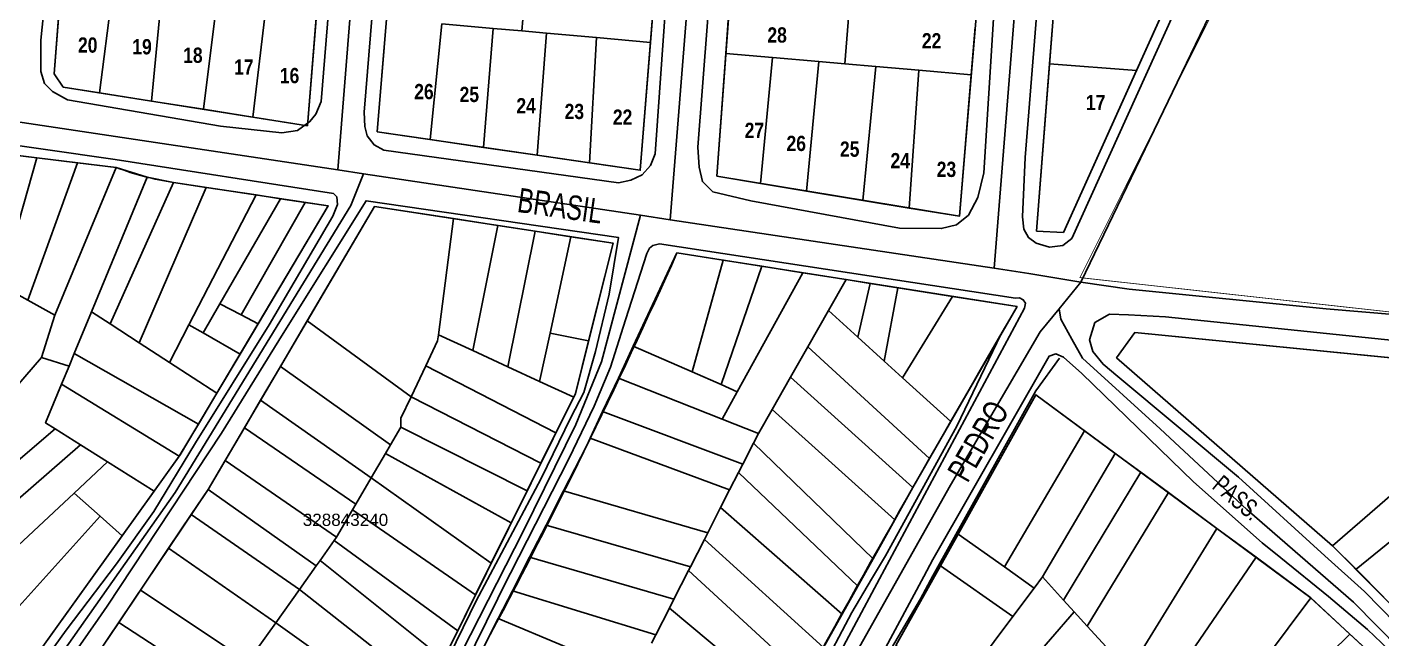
# Model space of a CAD drawing. Extents: x 206155 to 208014, y 4847439 to 4850017.
# Drawn here: x 206589.5 to 206811.3, y 4849699.4 to 4849799.7 of the extents above; entities that cross this region are included whole.
import ezdxf
from ezdxf.enums import TextEntityAlignment as Align

# ---------------------------------------------------------------- set-up
doc = ezdxf.new("R2010")
doc.units = 0
doc.header["$LTSCALE"] = 1.5
doc.header["$MEASUREMENT"] = 0
for name, color, linetype in [('CD-MALHA-LOTES', 40, 'CONTINUOUS'), ('CD_TXT_QUADRA', 7, 'CONTINUOUS'), ('HD-VALAS-DRENOS', 170, 'CONTINUOUS'), ('LM-LIM-SETOR-FISCAL', 7, 'CONTINUOUS'), ('RU-QUADRAS', 6, 'CONTINUOUS'), ('SV-EIXO-RUA-N-PAV', 6, 'CONTINUOUS'), ('SV-EIXO-RUA-PAV', 20, 'CONTINUOUS'), ('SV-RUA-NAO-PAV-S-GUIA-C-GUIA', 7, 'CONTINUOUS'), ('SV-RUA-PAVIM-S-GUIA-C-GUIA', 7, 'CONTINUOUS'), ('SV-TXT-RUA-N-PAV-S-GUIA-C-GUIA', 7, 'CONTINUOUS'), ('SV-TXT-RUA-PAV-S-GUIA-C-GUIA', 7, 'CONTINUOUS'), ('Th_NmrPort', 7, 'CONTINUOUS')]:
    doc.layers.add(name, color=color, linetype=linetype)
doc.styles.add('ARIAL', font='ARIAL.TTF')
doc.styles.get("Standard").update_dxf_attribs({"font": 'swisscbo.ttf'})
doc.linetypes.add('Limite', pattern='A,20,-3,[130,ltypeshp.shx,S=6.35,R=0,X=0,Y=0],-3,20', length=46)

msp = doc.modelspace()

# ---------------------------------------------------------------- linework, layer by layer
at = {"layer": 'CD-MALHA-LOTES', "linetype": 'Continuous'}
for p, q in [((206758.3, 4849811.69), (206756.89, 4849793.65)), ((206595.4, 4849810.93), (206593.95, 4849792.03)), ((206601.33, 4849788.91), (206604.08, 4849810.16)), ((206609.85, 4849787.56), (206611.96, 4849809.46)), ((206670.51, 4849799.04), (206671.4, 4849810.11)), ((206771.11, 4849792.57), (206779.21, 4849810.56)), ((206621.17, 4849808.63), (206618.38, 4849786.21)), ((206626.44, 4849784.93), (206629.18, 4849807.92)), ((206635.38, 4849783.52), (206637.3, 4849807.19)), ((206691.56, 4849797.18), (206692.43, 4849808.03)), ((206704.51, 4849803.87), (206703.88, 4849795.37)), ((206648.35, 4849801), (206646.82, 4849782.51)), ((206724.02, 4849801.84), (206723.38, 4849793.68)), ((206655.49, 4849781.25), (206657.41, 4849800.2)), ((206665.79, 4849799.46), (206657.41, 4849800.2)), ((206664.23, 4849779.97), (206665.79, 4849799.46)), ((206665.79, 4849799.46), (206670.51, 4849799.04)), ((206670.51, 4849799.04), (206674.55, 4849798.69)), ((206674.55, 4849798.69), (206672.98, 4849778.7)), ((206682.73, 4849797.96), (206674.55, 4849798.69)), ((206744.06, 4849791.88), (206744.71, 4849799.69)), ((206681.55, 4849777.45), (206682.73, 4849797.96)), ((206691.56, 4849797.18), (206682.73, 4849797.96)), ((206689.88, 4849776.24), (206691.56, 4849797.18)), ((206703.88, 4849795.37), (206702.39, 4849775.25)), ((206711.55, 4849794.7), (206703.88, 4849795.37)), ((206709.54, 4849774.07), (206711.55, 4849794.7)), ((206719.12, 4849794.05), (206711.55, 4849794.7)), ((206717.09, 4849772.82), (206719.12, 4849794.05)), ((206723.38, 4849793.68), (206719.12, 4849794.05)), ((206593.95, 4849792.03), (206595.42, 4849789.84)), ((206728.42, 4849793.24), (206723.38, 4849793.68)), ((206726.34, 4849771.29), (206728.42, 4849793.24)), ((206735.5, 4849792.63), (206728.42, 4849793.24)), ((206733.88, 4849770.04), (206735.5, 4849792.63)), ((206744.06, 4849791.88), (206735.5, 4849792.63)), ((206742.12, 4849768.68), (206744.06, 4849791.88)), ((206756.89, 4849793.65), (206754.75, 4849766.25)), ((206771.11, 4849792.57), (206756.89, 4849793.65)), ((206759.14, 4849766.01), (206771.11, 4849792.57)), ((206595.42, 4849789.84), (206601.33, 4849788.91)), ((206601.33, 4849788.91), (206609.85, 4849787.56)), ((206618.38, 4849786.21), (206609.85, 4849787.56)), ((206618.38, 4849786.21), (206626.44, 4849784.93)), ((206626.44, 4849784.93), (206635.38, 4849783.52)), ((206646.82, 4849782.51), (206655.49, 4849781.25)), ((206655.49, 4849781.25), (206664.23, 4849779.97)), ((206672.98, 4849778.7), (206664.23, 4849779.97)), ((206672.98, 4849778.7), (206681.55, 4849777.45)), ((206681.55, 4849777.45), (206689.88, 4849776.24)), ((206702.39, 4849775.25), (206709.54, 4849774.07)), ((206709.54, 4849774.07), (206717.09, 4849772.82)), ((206717.09, 4849772.82), (206726.34, 4849771.29)), ((206726.34, 4849771.29), (206733.88, 4849770.04)), ((206733.88, 4849770.04), (206742.12, 4849768.68)), ((206754.75, 4849766.25), (206759.14, 4849766.01))]:
    msp.add_line(p, q, dxfattribs=at)
at = {"layer": 'CD-MALHA-LOTES'}
for points in [[(206591.07, 4849778.28), (206585.18, 4849757.38)], [(206591.07, 4849778.28), (206585.36, 4849778.98)], [(206597.74, 4849777.46), (206591.07, 4849778.28)], [(206597.74, 4849777.46), (206589.61, 4849754.94)], [(206594.03, 4849752.49), (206604.09, 4849776.69)], [(206604.09, 4849776.69), (206597.74, 4849777.46)], [(206609.15, 4849775.09), (206604.09, 4849776.69)], [(206609.15, 4849775.09), (206600.05, 4849753.06)], [(206613.47, 4849774.23), (206603.1, 4849751.07)], [(206613.47, 4849774.23), (206609.15, 4849775.09)], [(206618.82, 4849773.42), (206613.47, 4849774.23)], [(206618.82, 4849773.42), (206607.87, 4849747.97)], [(206626.99, 4849772.18), (206615.99, 4849750.91)], [(206626.99, 4849772.18), (206618.82, 4849773.42)], [(206630.97, 4849771.57), (206626.99, 4849772.18)], [(206621.07, 4849754.34), (206630.97, 4849771.57)], [(206635.04, 4849770.95), (206624.54, 4849752.52)], [(206627.32, 4849751.07), (206638.79, 4849770.38), (206635.04, 4849770.95)], [(206635.04, 4849770.95), (206630.97, 4849771.57)], [(206635.36, 4849751.56), (206646.38, 4849770.31), (206659.28, 4849768.31)], [(206659.28, 4849768.31), (206656.84, 4849749.27)], [(206659.28, 4849768.31), (206666.57, 4849767.19)], [(206662.45, 4849746.69), (206666.57, 4849767.19)], [(206666.57, 4849767.19), (206672.65, 4849766.25)], [(206668.19, 4849744.04), (206672.65, 4849766.25)], [(206678.53, 4849765.34), (206672.65, 4849766.25)], [(206675.11, 4849749.54), (206678.53, 4849765.34)], [(206681.43, 4849748.26), (206685.45, 4849764.27), (206678.53, 4849765.34)], [(206703.43, 4849761.49), (206695.89, 4849762.69), (206688.74, 4849747.41)], [(206698.36, 4849743.19), (206703.43, 4849761.49)], [(206709.8, 4849760.49), (206703.43, 4849761.49)], [(206703.1, 4849741.11), (206709.8, 4849760.49)], [(206705.74, 4849739.95), (206716.48, 4849759.44)], [(206716.48, 4849759.44), (206709.8, 4849760.49)], [(206723.58, 4849758.31), (206716.48, 4849759.44)], [(206723.58, 4849758.31), (206720.68, 4849753.23)], [(206727.53, 4849757.69), (206723.58, 4849758.31)], [(206725.49, 4849748.87), (206727.53, 4849757.69)], [(206732.07, 4849756.97), (206727.53, 4849757.69)], [(206729.83, 4849744.95), (206732.07, 4849756.97)], [(206732.07, 4849756.97), (206741.02, 4849755.56)], [(206589.61, 4849754.94), (206588.16, 4849755.74)], [(206594.03, 4849752.49), (206589.61, 4849754.94)], [(206618.33, 4849749.58), (206621.07, 4849754.34)], [(206624.54, 4849752.52), (206621.07, 4849754.34)], [(206732.83, 4849742.23), (206741.02, 4849755.56)], [(206740.73, 4849735.07), (206751.58, 4849753.89), (206741.02, 4849755.56)], [(206594.03, 4849752.49), (206591.84, 4849745.53)], [(206600.05, 4849753.06), (206597.21, 4849746.19)], [(206603.1, 4849751.07), (206600.05, 4849753.06)], [(206627.32, 4849751.07), (206624.54, 4849752.52)], [(206720.68, 4849753.23), (206717.32, 4849747.32)], [(206725.49, 4849748.87), (206720.68, 4849753.23)], [(206607.87, 4849747.97), (206603.1, 4849751.07)], [(206615.99, 4849750.91), (206612.81, 4849744.75)], [(206618.33, 4849749.58), (206615.99, 4849750.91)], [(206624.38, 4849746.12), (206618.33, 4849749.58)], [(206624.38, 4849746.12), (206627.32, 4849751.07)], [(206635.36, 4849751.56), (206630.97, 4849744.1)], [(206652.37, 4849739.11), (206635.36, 4849751.56)], [(206673.4, 4849741.64), (206675.11, 4849749.54)], [(206681.43, 4849748.26), (206675.11, 4849749.54)], [(206836.07, 4849743.18), (206770.83, 4849749.64), (206767.85, 4849745.5), (206803.23, 4849714.72)], [(206612.81, 4849744.75), (206607.87, 4849747.97)], [(206656.84, 4849749.27), (206656.71, 4849748.27), (206654.78, 4849744.21)], [(206662.45, 4849746.69), (206656.84, 4849749.27)], [(206681.43, 4849748.26), (206679.28, 4849739.68), (206678.98, 4849739.07)], [(206688.74, 4849747.41), (206686.29, 4849742.19)], [(206698.36, 4849743.19), (206688.74, 4849747.41)], [(206717.32, 4849747.32), (206714.48, 4849742.33)], [(206737.25, 4849729.03), (206717.32, 4849747.32)], [(206729.83, 4849744.95), (206725.49, 4849748.87)], [(206591.84, 4849745.53), (206564.56, 4849713.91)], [(206596.36, 4849744.13), (206591.84, 4849745.53)], [(206597.21, 4849746.19), (206596.36, 4849744.13)], [(206617.54, 4849734.61), (206597.21, 4849746.19)], [(206620.56, 4849739.7), (206624.38, 4849746.12)], [(206668.19, 4849744.04), (206662.45, 4849746.69)], [(206596.36, 4849744.13), (206595.14, 4849741.19)], [(206620.56, 4849739.7), (206612.81, 4849744.75)], [(206630.97, 4849744.1), (206627.71, 4849738.55)], [(206649, 4849731.22), (206630.97, 4849744.1)], [(206654.78, 4849744.21), (206652.37, 4849739.11)], [(206676.07, 4849733.22), (206654.78, 4849744.21)], [(206673.4, 4849741.64), (206668.19, 4849744.04)], [(206703.1, 4849741.11), (206698.36, 4849743.19)], [(206732.83, 4849742.23), (206729.83, 4849744.95)], [(206594.07, 4849733.87), (206592.52, 4849734.84), (206595.14, 4849741.19)], [(206614.4, 4849729.38), (206595.14, 4849741.19)], [(206678.98, 4849739.07), (206673.4, 4849741.64)], [(206686.29, 4849742.19), (206683.71, 4849736.68)], [(206703.26, 4849735.46), (206686.29, 4849742.19)], [(206705.74, 4849739.95), (206703.1, 4849741.11)], [(206714.48, 4849742.33), (206711.48, 4849737.04)], [(206734.52, 4849724.27), (206714.48, 4849742.33)], [(206740.73, 4849735.07), (206732.83, 4849742.23)], [(206617.54, 4849734.61), (206620.56, 4849739.7)], [(206627.71, 4849738.55), (206625.07, 4849734.05)], [(206645.84, 4849725.84), (206627.71, 4849738.55)], [(206652.37, 4849739.11), (206650.7, 4849735.59), (206650.7, 4849734.12)], [(206673.62, 4849728.26), (206652.37, 4849739.11)], [(206676.07, 4849733.22), (206678.98, 4849739.07)], [(206703.26, 4849735.46), (206705.74, 4849739.95)], [(206741.91, 4849716.61), (206754.64, 4849739.44), (206762.61, 4849733.56)], [(206683.71, 4849736.68), (206681.69, 4849732.35)], [(206706.66, 4849728.07), (206683.71, 4849736.68)], [(206711.48, 4849737.04), (206709.23, 4849733.1)], [(206731.55, 4849718.95), (206711.48, 4849737.04)], [(206617.54, 4849734.61), (206614.4, 4849729.38)], [(206625.07, 4849734.05), (206621.91, 4849728.69)], [(206643.3, 4849721.51), (206625.07, 4849734.05)], [(206650.7, 4849734.12), (206649, 4849731.22)], [(206671.35, 4849723.7), (206650.7, 4849734.12)], [(206709.23, 4849733.1), (206703.26, 4849735.46)], [(206737.25, 4849729.03), (206740.73, 4849735.07)], [(206566.78, 4849710.47), (206594.07, 4849733.87)], [(206594.07, 4849733.87), (206598.25, 4849731.24)], [(206673.62, 4849728.26), (206676.07, 4849733.22)], [(206677.32, 4849723.7), (206681.06, 4849731.01), (206681.69, 4849732.35)], [(206704.51, 4849723.86), (206681.69, 4849732.35)], [(206708.44, 4849731.5), (206709.23, 4849733.1)], [(206749.5, 4849711.24), (206762.61, 4849733.56)], [(206767.62, 4849729.85), (206762.61, 4849733.56)], [(206803.23, 4849714.72), (206824.81, 4849733.42)], [(206569.52, 4849706.22), (206598.25, 4849731.24)], [(206598.25, 4849731.24), (206602.68, 4849728.46)], [(206648.17, 4849729.8), (206645.84, 4849725.84)], [(206649, 4849731.22), (206648.17, 4849729.8)], [(206668.77, 4849718.49), (206648.17, 4849729.8)], [(206706.66, 4849728.07), (206708.44, 4849731.5)], [(206727.99, 4849712.56), (206708.44, 4849731.5)], [(206755.72, 4849709.6), (206767.62, 4849729.85)], [(206771.81, 4849726.76), (206767.62, 4849729.85)], [(206597.21, 4849723.35), (206602.68, 4849728.46)], [(206602.68, 4849728.46), (206610.31, 4849723.67)], [(206610.31, 4849723.67), (206614.4, 4849729.38)], [(206621.91, 4849728.69), (206619.13, 4849723.95)], [(206640.13, 4849716.1), (206621.91, 4849728.69)], [(206671.35, 4849723.7), (206673.62, 4849728.26)], [(206706.66, 4849728.07), (206705.96, 4849726.71)], [(206734.52, 4849724.27), (206734.88, 4849724.92), (206737.25, 4849729.03)], [(206807.06, 4849710.85), (206829.03, 4849728.7)], [(206645.84, 4849725.84), (206643.3, 4849721.51)], [(206645.84, 4849725.84), (206665.48, 4849711.86)], [(206705.96, 4849726.71), (206704.51, 4849723.86)], [(206725.49, 4849708.09), (206705.96, 4849726.71)], [(206759.17, 4849705.82), (206771.81, 4849726.76)], [(206776.34, 4849723.42), (206771.81, 4849726.76)], [(206573.03, 4849700.77), (206597.21, 4849723.35)], [(206601.45, 4849719.54), (206597.21, 4849723.35)], [(206605.04, 4849716.32), (206610.31, 4849723.67)], [(206619.13, 4849723.95), (206616.37, 4849719.84)], [(206636.82, 4849711.4), (206619.13, 4849723.95)], [(206668.77, 4849718.49), (206671.35, 4849723.7)], [(206677.32, 4849723.7), (206674.45, 4849718.08)], [(206700.94, 4849716.85), (206677.32, 4849723.7)], [(206704.51, 4849723.86), (206703.04, 4849720.97)], [(206731.55, 4849718.95), (206734.52, 4849724.27)], [(206763.06, 4849701.55), (206776.34, 4849723.42)], [(206784.28, 4849717.55), (206776.34, 4849723.42)], [(206642.77, 4849720.6), (206640.13, 4849716.1)], [(206643.3, 4849721.51), (206642.77, 4849720.6)], [(206662.92, 4849706.69), (206642.77, 4849720.6)], [(206703.04, 4849720.97), (206700.94, 4849716.85)], [(206722.94, 4849703.52), (206703.04, 4849720.97)], [(206577.82, 4849693.34), (206601.45, 4849719.54)], [(206605.04, 4849716.32), (206601.45, 4849719.54)], [(206616.37, 4849719.84), (206612.67, 4849714.32)], [(206634.1, 4849707.56), (206616.37, 4849719.84)], [(206665.48, 4849711.86), (206668.77, 4849718.49)], [(206727.99, 4849712.56), (206731.55, 4849718.95)], [(206605.04, 4849716.32), (206582.9, 4849685.46), (206577.82, 4849693.34)], [(206674.45, 4849718.08), (206671.77, 4849712.85)], [(206698.08, 4849711.26), (206674.45, 4849718.08)], [(206700.94, 4849716.85), (206700.37, 4849715.74)], [(206741.91, 4849716.61), (206739.01, 4849711.41)], [(206741.91, 4849716.61), (206749.5, 4849711.24)], [(206769.87, 4849694.09), (206784.28, 4849717.55)], [(206790.69, 4849712.82), (206784.28, 4849717.55)], [(206612.67, 4849714.32), (206608.04, 4849707.41)], [(206630.2, 4849702.07), (206612.67, 4849714.32)], [(206639.78, 4849715.57), (206637.47, 4849712.31)], [(206639.78, 4849715.57), (206640.13, 4849716.1)], [(206660, 4849700.8), (206639.78, 4849715.57)], [(206700.37, 4849715.74), (206698.08, 4849711.26)], [(206719.88, 4849698.03), (206700.37, 4849715.74)], [(206807.06, 4849710.85), (206803.23, 4849714.72)], [(206637.47, 4849712.31), (206636.82, 4849711.4)], [(206657.69, 4849696.14), (206637.47, 4849712.31)], [(206662.92, 4849706.69), (206665.48, 4849711.86)], [(206671.77, 4849712.85), (206668.95, 4849707.35)], [(206695.4, 4849705.98), (206671.77, 4849712.85)], [(206725.49, 4849708.09), (206727.99, 4849712.56)], [(206774.38, 4849689), (206790.69, 4849712.82)], [(206799.66, 4849706.17), (206790.69, 4849712.82)], [(206636.82, 4849711.4), (206634.1, 4849707.56)], [(206697.78, 4849710.66), (206695.4, 4849705.98)], [(206698.08, 4849711.26), (206697.78, 4849710.66)], [(206717.04, 4849692.93), (206697.78, 4849710.66)], [(206739.01, 4849711.41), (206731.74, 4849698.37), (206741.52, 4849690.62)], [(206750.89, 4849703.15), (206739.01, 4849711.41)], [(206749.5, 4849711.24), (206754.37, 4849707.79)], [(206754.37, 4849707.79), (206755.72, 4849709.6)], [(206755.72, 4849709.6), (206759.17, 4849705.82)], [(206811.59, 4849706.28), (206807.06, 4849710.85)], [(206608.04, 4849707.41), (206604.51, 4849702.15)], [(206625.67, 4849695.69), (206608.04, 4849707.41)], [(206634.1, 4849707.56), (206630.2, 4849702.07)], [(206654.55, 4849691.44), (206634.1, 4849707.56)], [(206668.95, 4849707.35), (206666.61, 4849702.78)], [(206692.41, 4849700.12), (206668.95, 4849707.35)], [(206722.94, 4849703.52), (206725.49, 4849708.09)], [(206750.89, 4849703.15), (206754.37, 4849707.79)], [(206660, 4849700.8), (206662.92, 4849706.69)], [(206695.4, 4849705.98), (206694.64, 4849704.51)], [(206759.17, 4849705.82), (206760.93, 4849703.89)], [(206781.12, 4849681.35), (206799.66, 4849706.17)], [(206799.66, 4849706.17), (206806.05, 4849700.23)], [(206694.64, 4849704.51), (206692.41, 4849700.12)], [(206714.32, 4849688.06), (206694.64, 4849704.51)], [(206719.88, 4849698.03), (206722.94, 4849703.52)], [(206741.52, 4849690.62), (206750.89, 4849703.15)], [(206745.4, 4849685.99), (206760.93, 4849703.89)], [(206760.93, 4849703.89), (206763.06, 4849701.55)], [(206601.48, 4849695.63), (206600.55, 4849696.25), (206604.51, 4849702.15)], [(206622.11, 4849690.68), (206604.51, 4849702.15)], [(206630.2, 4849702.07), (206626.91, 4849697.44)], [(206651.24, 4849687.08), (206630.2, 4849702.07)], [(206657.69, 4849696.14), (206660, 4849700.8)], [(206666.61, 4849702.78), (206664.26, 4849698.17), (206663.92, 4849697.45)], [(206688.99, 4849693.42), (206666.61, 4849702.78)], [(206763.06, 4849701.55), (206769.87, 4849694.09)], [(206692.41, 4849700.12), (206691.72, 4849698.78)], [(206783.78, 4849678.33), (206806.05, 4849700.23)], [(206806.05, 4849700.23), (206808.83, 4849697.65)]]:
    msp.add_lwpolyline(points, dxfattribs=at)
at = {"layer": 'HD-VALAS-DRENOS', "flags": 128}
for points in [[(206673.11, 4849606.78), (206675.49, 4849611.77), (206681.55, 4849622.32), (206686.96, 4849632.81), (206692.21, 4849643.4), (206696.28, 4849649.61), (206704.76, 4849666.46), (206713.92, 4849683.71), (206724.51, 4849703.79), (206727.75, 4849709.25), (206730.03, 4849713.08), (206741.7, 4849734.32), (206748.9, 4849749.34)], [(206737.8, 4849709.77), (206754.63, 4849740.11), (206758.51, 4849745.43)], [(206730.47, 4849696.98), (206735.74, 4849706.04), (206737.8, 4849709.77)]]:
    msp.add_lwpolyline(points, dxfattribs=at)
at = {"layer": 'LM-LIM-SETOR-FISCAL', "linetype": 'Limite', "ltscale": 0.1, "const_width": 0.13, "flags": 128}
msp.add_lwpolyline([(207693.53, 4847579.56), (207661.03, 4847549.31), (207612.7, 4847504.12), (207608.58, 4847500.27), (207585.3, 4847478.55), (207576.34, 4847469.74), (207571.87, 4847465.34), (207556.36, 4847486.66), (207540.14, 4847507.78), (207531.85, 4847519.47), (207511.91, 4847545.61), (207506.17, 4847553.18), (207498.88, 4847562.81), (207463.75, 4847610.71), (207457.67, 4847619.01), (207440.44, 4847642.51), (207431.06, 4847656.73), (207427.79, 4847661.69), (207410.24, 4847685.38), (207400.06, 4847698.96), (207390.62, 4847713.26), (207368.81, 4847743.14), (207367.63, 4847745.51), (207365.1, 4847750.55), (207350.49, 4847771.92), (207340.01, 4847785.42), (207333.8, 4847793.43), (207328.91, 4847799.72), (207315.6, 4847819.35), (207310.76, 4847826.26), (207285.87, 4847860.83), (207260.72, 4847896.98), (207248.23, 4847915.4), (207242.67, 4847921.29), (207202.51, 4847892.47), (207193.03, 4847885.67), (207186.34, 4847883.83), (207169.47, 4847906.92), (207159.13, 4847921.36), (207145.03, 4847940.16), (207134.22, 4847955.66), (207130.37, 4847960.22), (207126.09, 4847965.9), (207111.59, 4847986.15), (207100.06, 4848001.48), (207090.77, 4848014.03), (207087.01, 4848019.05), (207075.04, 4848034.33), (207069.37, 4848045.04), (207069.26, 4848049.8), (207069.11, 4848053.33), (207066.5, 4848058.01), (207060.87, 4848065.4), (207031.95, 4848105.77), (207020.41, 4848120.82), (207005.92, 4848142.54), (206995.35, 4848155.22), (206982.67, 4848172.12), (206959.42, 4848202.77), (206955.58, 4848209.27), (206948.97, 4848217), (206956.28, 4848221.98), (206974.04, 4848236.91), (207015.88, 4848269.11), (207005.71, 4848281.99), (206987.16, 4848307.84), (206966.87, 4848336.83), (206960.49, 4848346.74), (207051.18, 4848413.73), (207093.59, 4848446.09), (207106.7, 4848455.88), (207140.72, 4848483.45), (207169.66, 4848504.88), (207261.26, 4848571.24), (207250.42, 4848586.92), (207233.64, 4848611.27), (207214.13, 4848640.25), (207199.66, 4848661.86), (207162.16, 4848719.72), (207148.67, 4848740.27), (207138.58, 4848756.16), (207114.21, 4848785.08), (207108.98, 4848791.97), (207099.68, 4848804.07), (207089.04, 4848833.89), (207075.28, 4848852.41), (207054.15, 4848879.42), (207034.07, 4848905.39), (207008.79, 4848936.89), (207002.49, 4848944.75), (206978.67, 4848976.02), (206968.98, 4848989.87), (206958.44, 4849004.76), (206966.26, 4849011.39), (206981.71, 4849023.09), (207002.58, 4849038.25), (207026.18, 4849059.14), (207039.09, 4849069.24), (207048.4, 4849077.1), (207033.93, 4849094.44), (207025.31, 4849104.91), (207019.34, 4849111.98), (206955.53, 4849187.19), (206739.99, 4849438.83), (206628.48, 4849357.79), (206159.3, 4849769.3), (206177.89, 4849842.97), (206311.32, 4849828.25), (206318.97, 4849888.04), (206376.86, 4849879.93), (206422.43, 4850015.06), (206474.48, 4850006.62), (206492.19, 4850011.1), (206819.81, 4849985.62), (206867.89, 4849970.66), (206761.86, 4849758.64), (206955.52, 4849737.17), (206981.38, 4849733.58), (207038.29, 4849725.23), (207070.29, 4849722.03), (207093.76, 4849719.89), (207136.42, 4849713.49), (207187.69, 4849706.67), (207206.03, 4849702.71), (207217.82, 4849703), (207238.05, 4849700.95), (207257.69, 4849697.98), (207277.63, 4849691.43), (207298.76, 4849680.12), (207307.69, 4849672.68), (207325.58, 4849647.34), (207339.6, 4849627.48), (207365.17, 4849591.27), (207375.36, 4849576.96), (207394.56, 4849549.23), (207402.02, 4849538.56), (207409.91, 4849527.9), (207417.58, 4849518.68), (207445.75, 4849483.09), (207461.51, 4849464.09), (207489.49, 4849426.56), (207512.94, 4849401.39), (207520.93, 4849386.71), (207524.83, 4849382.69), (207529.48, 4849377.88), (207540.69, 4849361.49), (207560.95, 4849335.89), (207577.23, 4849307.07), (207583.74, 4849297.42), (207628.15, 4849239.89), (207643.22, 4849219.05), (207658.02, 4849201.49), (207693.22, 4849158.83), (207705.61, 4849141.39), (207712.86, 4849133.84), (207725.65, 4849112.01), (207736.66, 4849084.67), (207739.33, 4849078.11), (207747.93, 4849059.71), (207757.22, 4849040.43), (207775.14, 4849006.28), (207791.99, 4848977.54), (207792.78, 4848975.77), (207795.96, 4848968.62), (207802.2, 4848960.18), (207825.03, 4848930.31), (207842.53, 4848910.15), (207856.41, 4848891.07), (207858.75, 4848886.94), (207866.81, 4848872.74), (207869.94, 4848867.11), (207871.77, 4848863.82), (207879.69, 4848853.91), (207882.92, 4848845.94), (207889.76, 4848830.42), (207897.96, 4848811.56), (207901.5, 4848803.37), (207910.93, 4848782.03), (207925.43, 4848746.58), (207927.76, 4848740.69), (207935.19, 4848724.84), (207938.98, 4848722.35), (207951.29, 4848714.3), (207953.61, 4848706.94), (207955.87, 4848700.21), (207959.42, 4848694.96), (207980.21, 4848656.63), (207983.23, 4848650.23), (207987.97, 4848639.65), (207991.98, 4848624.34), (207992.34, 4848618.14), (207992.71, 4848609.76), (207992.35, 4848598.91), (207989.51, 4848588.21), (207986.21, 4848576.49), (207981.13, 4848552.93), (207979.22, 4848544.32), (207974.12, 4848527.55), (207970.47, 4848512.96), (207968.53, 4848505.21), (207962.87, 4848484.57), (207961.77, 4848475.9), (207962.44, 4848471.73), (207962.76, 4848468.22), (207963.58, 4848460.32), (207965.62, 4848437.71), (207970.3, 4848417.74), (207973.97, 4848405.11), (207979.52, 4848388.8), (207983.37, 4848372.15), (207985.88, 4848361.34), (207994.8, 4848328.69), (207998.94, 4848313.63), (208000.94, 4848308.61), (208001.28, 4848301.24), (208004.29, 4848290.86), (208006.08, 4848286.4), (208007.64, 4848282.49), (208010.65, 4848271.5), (208010.53, 4848262.57), (208009.71, 4848251.17), (208006.89, 4848242.28), (208002.27, 4848228.55), (207997.36, 4848212.8), (207991.07, 4848194.77), (207987.4, 4848183.31), (207984.51, 4848174.56), (207981.76, 4848167.44), (207976.41, 4848152.41), (207973.09, 4848141.61), (207967.4, 4848130.11), (207964.22, 4848121.42), (207961.45, 4848112.84), (207955.63, 4848098.17), (207952.19, 4848088.84), (207947.6, 4848075.6), (207943.28, 4848060.34), (207938.8, 4848047.89), (207935.95, 4848038.31), (207931.75, 4848023.44), (207924.02, 4847983.95), (207922.67, 4847973.36), (207921, 4847963.57), (207920.32, 4847960.19), (207917.77, 4847945.28), (207916.42, 4847941.01), (207910.26, 4847922.04), (207901.41, 4847892.98), (207897.62, 4847878.65), (207892.25, 4847865.58), (207878.3, 4847837.34), (207872.42, 4847829.43), (207870.47, 4847825.73), (207866.98, 4847818.64), (207853.99, 4847795.84), (207843.32, 4847778.24), (207832.06, 4847762.95), (207814.75, 4847736.4), (207805.8, 4847721.97), (207788.79, 4847698.98), (207782.07, 4847685.13), (207771.56, 4847663.44), (207770.16, 4847648.29), (207754.59, 4847638.36), (207743.55, 4847627.73)], close=True, dxfattribs=at)
at = {"layer": 'RU-QUADRAS', "color": 6, "linetype": 'Continuous'}
for points in [[(206646.82, 4849782.51), (206662.83, 4849976), (206705.14, 4849966.52), (206689.88, 4849776.24)], [(206702.39, 4849775.25), (206716.21, 4849961.45), (206757.47, 4849952.11), (206742.12, 4849768.68)], [(206754.75, 4849766.25), (206769.55, 4849955.87), (206811.29, 4849949.92), (206805.93, 4849869.88), (206759.14, 4849766.01)], [(206593.95, 4849792.03), (206603.62, 4849918.48), (206646.1, 4849915.38), (206635.38, 4849783.52), (206595.42, 4849789.84)], [(206590.13, 4849678.09), (206601.48, 4849695.63), (206600.55, 4849696.25), (206619.13, 4849723.95), (206646.38, 4849770.31), (206685.45, 4849764.27), (206679.28, 4849739.68), (206657.45, 4849695.66), (206654.24, 4849690.99), (206641.82, 4849674.84), (206634.14, 4849662.59), (206635.01, 4849661.75), (206623.25, 4849644.27), (206598.14, 4849668.56), (206598.96, 4849670.04)], [(206731.74, 4849698.37), (206754.64, 4849739.44), (206799.51, 4849706.3), (206808.77, 4849697.7), (206908.9, 4849594.87), (206866.36, 4849571.21), (206816.71, 4849621.14), (206816.08, 4849620.71), (206807.4, 4849630.3), (206798.23, 4849623.02), (206741.29, 4849690.9)]]:
    msp.add_lwpolyline(points, close=True, dxfattribs=at)
for points in [[(206514.67, 4849778.02), (206517.15, 4849787.26), (206604.09, 4849776.69, 0.054931), (206613.47, 4849774.23), (206638.79, 4849770.38), (206614.57, 4849729.61), (206582.9, 4849685.46), (206553.94, 4849730.4), (206544.53, 4849741.87), (206547.77, 4849745.87), (206539.24, 4849749.64), (206540.62, 4849753.88), (206531.12, 4849756.28)], [(206631.55, 4849637.93), (206644.09, 4849658.34), (206644.93, 4849657.64), (206648.92, 4849663.1), (206648.09, 4849663.76), (206664.26, 4849698.17, 0.017523), (206695.89, 4849762.69), (206751.58, 4849753.89, 0.007106), (206713.56, 4849686.69), (206683.64, 4849628.99), (206672.27, 4849611.04), (206656.69, 4849621.6), (206656.37, 4849621.12)], [(206767.85, 4849745.5), (206770.83, 4849749.64), (206849.15, 4849741.89), (206855.11, 4849735.79), (206873.73, 4849712.71, -0.011701), (206923.66, 4849657.55), (206942.29, 4849638.28), (206950.5, 4849628.29), (206956.09, 4849618.96), (206916.95, 4849596.44), (206904.03, 4849610.92), (206852.58, 4849664.92), (206803.23, 4849714.72)]]:
    msp.add_lwpolyline(points, format="xyb", close=True, dxfattribs=at)
at = {"layer": 'SV-EIXO-RUA-N-PAV'}
for points in [[(206582.26, 4849678.78), (206613.72, 4849723.42), (206642.49, 4849770.46), (206644.56, 4849775.66)], [(206625.2, 4849638.18), (206645.18, 4849669.58), (206660.64, 4849697.24), (206670.76, 4849717.17), (206679.35, 4849734.58), (206683.54, 4849744.82), (206689.93, 4849768.86)], [(206578.66, 4849434.12), (206586.81, 4849444.86), (206592.74, 4849452.64), (206596.81, 4849458.57), (206602.74, 4849467.83), (206607.93, 4849478.57), (206613.46, 4849488.54), (206616.45, 4849494.5), (206646.44, 4849548.5), (206674.82, 4849601.39), (206700.4, 4849649.51), (206725.75, 4849698.14), (206740.69, 4849724.65), (206755.36, 4849749.73), (206758.46, 4849753.54), (206762.03, 4849757.91)], [(206955.51, 4849550.36), (206953.56, 4849552.62), (206944.19, 4849563.3), (206932.22, 4849576.02), (206924.45, 4849584.55), (206914.25, 4849593.88), (206908.86, 4849600.21), (206894.31, 4849616.05), (206869.13, 4849641.98), (206848.05, 4849664.06), (206834.34, 4849677.77), (206821.87, 4849689.99), (206806.65, 4849705.45), (206789.2, 4849720.67), (206774.98, 4849733.88), (206762.26, 4849745.46), (206760.52, 4849748.57), (206758.71, 4849751.84), (206758.46, 4849753.54)]]:
    msp.add_lwpolyline(points, dxfattribs=at)
at = {"layer": 'SV-EIXO-RUA-PAV'}
msp.add_line((206785.75, 4849807.18), (206762.03, 4849757.91), dxfattribs=at)
for points in [[(206658.12, 4849998.63), (206640.39, 4849776.29)], [(206710.22, 4849961.45), (206694.78, 4849768.13)], [(206763.46, 4849956.66), (206747.81, 4849760.18)], [(206955.52, 4849737.31), (206855.73, 4849748.34), (206832.01, 4849751), (206802.15, 4849753.54), (206769.9, 4849756.76), (206762.03, 4849757.91), (206753.49, 4849759.33), (206747.81, 4849760.18), (206694.78, 4849768.13), (206689.93, 4849768.86), (206644.56, 4849775.66), (206640.39, 4849776.29), (206587.6, 4849784.21), (206533.86, 4849792.26), (206510.31, 4849795.79), (206473.42, 4849801.24), (206459.06, 4849805.13), (206453.72, 4849806.57), (206448.13, 4849808.09)]]:
    msp.add_lwpolyline(points, dxfattribs=at)
at = {"layer": 'SV-RUA-NAO-PAV-S-GUIA-C-GUIA', "flags": 128}
for points in [[(206555.54, 4849784.9), (206603.91, 4849777.98), (206639.66, 4849772.41), (206640.2, 4849771.88), (206640.3, 4849770.61), (206639.54, 4849768.7), (206629.11, 4849750.88), (206617.07, 4849731.58), (206610.22, 4849720.32), (206604.13, 4849711.77), (206597.09, 4849702.49), (206595.88, 4849700.89), (206583.16, 4849683.29)], [(206720.64, 4849693.57), (206729.07, 4849709.32), (206752.79, 4849753.65), (206752.93, 4849754.46), (206752.57, 4849755), (206751.96, 4849755.35), (206751.31, 4849755.29), (206693.01, 4849764.17), (206691.91, 4849763.9), (206691.37, 4849763.44), (206690.93, 4849762.58), (206687.48, 4849751.72), (206684.99, 4849743.97), (206682.32, 4849737.58), (206678.19, 4849728.95), (206667.28, 4849707.57), (206666.55, 4849706.08), (206661.05, 4849694.86)], [(206953.33, 4849623.03), (206950.89, 4849619.25), (206947.8, 4849615.31), (206944.04, 4849610.93), (206939.73, 4849605.94), (206935.8, 4849602.28), (206930.95, 4849599.16), (206926.35, 4849597.62), (206923.51, 4849595.66), (206922.57, 4849592.47), (206921.76, 4849590.15), (206917.08, 4849593.15), (206910.76, 4849600.84), (206849.82, 4849664.96), (206808.42, 4849707.23), (206801.97, 4849713.08), (206787.79, 4849725.97), (206768.07, 4849742.44), (206765.64, 4849744.46), (206763.95, 4849746.54), (206763.43, 4849748.44), (206764.29, 4849751.26)], [(206729.65, 4849697.3), (206736.3, 4849709.69), (206737.8, 4849712.48), (206756.81, 4849745.75), (206757.9, 4849746.16), (206759.16, 4849745.58), (206762.15, 4849742.91), (206780.43, 4849725.18), (206791.68, 4849715.21), (206794.77, 4849712.71), (206802.57, 4849706.4), (206808.96, 4849701.02), (206812.36, 4849697.71)]]:
    msp.add_lwpolyline(points, dxfattribs=at)
msp.add_lwpolyline([(206623.3, 4849641.41), (206624.15, 4849641.38), (206625.2, 4849641.99), (206655.26, 4849689.78), (206663.14, 4849705.91), (206663.44, 4849706.52), (206673.63, 4849725.74), (206678.49, 4849735.72), (206680.64, 4849739.81), (206682.55, 4849746.54), (206684.77, 4849755.94), (206686.29, 4849765.23), (206645, 4849771.23), (206631.44, 4849749.46), (206621.3, 4849733.14), (206602.58, 4849704.79), (206601.13, 4849702.7), (206585.55, 4849680.27), (206585.41, 4849679.47), (206585.58, 4849678.27), (206585.95, 4849677.27), (206587.42, 4849675.34)], close=True, dxfattribs=at)
at = {"layer": 'SV-RUA-PAVIM-S-GUIA-C-GUIA', "flags": 128}
msp.add_lwpolyline([(206706.59, 4849958.27), (206706.52, 4849957.01), (206704.69, 4849940.18), (206697.43, 4849851.59), (206692.3, 4849778.9), (206691.54, 4849776.99), (206690.2, 4849775.48), (206688.32, 4849774.59), (206686.3, 4849774.19), (206647.92, 4849779.51), (206646.3, 4849780.38), (206645.16, 4849781.86), (206644.77, 4849783.37), (206644.69, 4849785.74), (206648.62, 4849833.8), (206658.68, 4849960.53), (206658.72, 4849961.4), (206659.07, 4849961.99), (206659.74, 4849962.34), (206660.99, 4849962.38), (206704.94, 4849958.93), (206705.83, 4849958.85), (206706.33, 4849958.7)], close=True, dxfattribs=at)
for points in [[(206783.47, 4849815.72), (206760.52, 4849765.07), (206759.08, 4849763.9), (206756.85, 4849763.63), (206754.69, 4849764.26), (206753.45, 4849765.21), (206752.66, 4849766.59), (206752.45, 4849768.59), (206752.91, 4849778.32), (206759.75, 4849864.14)], [(206642.95, 4849852.54), (206637.62, 4849787.47), (206636.79, 4849785.4), (206635.8, 4849784.19), (206633.78, 4849782.75), (206631.21, 4849782.35), (206621.14, 4849783.45), (206596.12, 4849787.78), (206593.65, 4849789.11), (206592.34, 4849790.42), (206591.72, 4849792.4), (206591.77, 4849797.56), (206593.43, 4849814.06)], [(206748.49, 4849813.29), (206746.12, 4849775.8), (206745.16, 4849771.78), (206743.62, 4849768.87), (206741.66, 4849767.3), (206739.15, 4849766.67), (206732.34, 4849766.75), (206707.96, 4849771.24), (206701.76, 4849772.67), (206700.06, 4849774.38), (206699.53, 4849776.74), (206699.32, 4849780.02), (206704.79, 4849851.36)], [(206858.62, 4849739.86), (206856.49, 4849742.44), (206852.71, 4849744.09), (206838.06, 4849745.79), (206775.89, 4849752.21), (206769.83, 4849752.53), (206766.67, 4849752.64), (206764.29, 4849751.26)]]:
    msp.add_lwpolyline(points, dxfattribs=at)

# ---------------------------------------------------------------- texts
at = {"layer": 'CD_TXT_QUADRA', "color": 7, "linetype": 'Continuous', "style": 'ARIAL'}
msp.add_text('328843240', height=2, dxfattribs=at).set_placement((206641.62, 4849718.96), align=Align.MIDDLE)
at = {"layer": 'SV-TXT-RUA-N-PAV-S-GUIA-C-GUIA', "style": 'ARIAL', "width": 0.7}
for s, height, rotation, p in [('PEDRO', 4, 60, (206743.45, 4849724.87)), ('PASS.', 3, 320, (206783.31, 4849724.2))]:
    msp.add_text(s, height=height, rotation=rotation, dxfattribs=at).set_placement(p)
at = {"layer": 'SV-TXT-RUA-PAV-S-GUIA-C-GUIA', "style": 'ARIAL', "width": 0.7}
msp.add_text('BRASIL', height=4, rotation=352, dxfattribs=at).set_placement((206669.6, 4849769.41))
at = {"layer": 'Th_NmrPort', "color": 1}
for s, p in [('28', (206710.69, 4849798.39)), ('22', (206735.98, 4849797.44)), ('20', (206597.83, 4849796.74)), ('19', (206606.72, 4849796.46)), ('18', (206615.05, 4849795.07)), ('17', (206623.38, 4849793.13)), ('16', (206630.87, 4849791.74)), ('26', (206652.87, 4849789.11)), ('25', (206660.3, 4849788.65)), ('24', (206669.6, 4849786.79)), ('23', (206677.49, 4849785.86)), ('17', (206762.84, 4849787.33)), ('22', (206685.39, 4849784.93)), ('27', (206706.97, 4849782.76)), ('26', (206713.82, 4849780.63)), ('25', (206722.57, 4849779.69)), ('24', (206730.84, 4849777.8)), ('23', (206738.41, 4849776.38))]:
    msp.add_text(s, height=2.5, dxfattribs=at).set_placement(p, align=Align.MIDDLE_LEFT)

doc.saveas('drawing.dxf')
